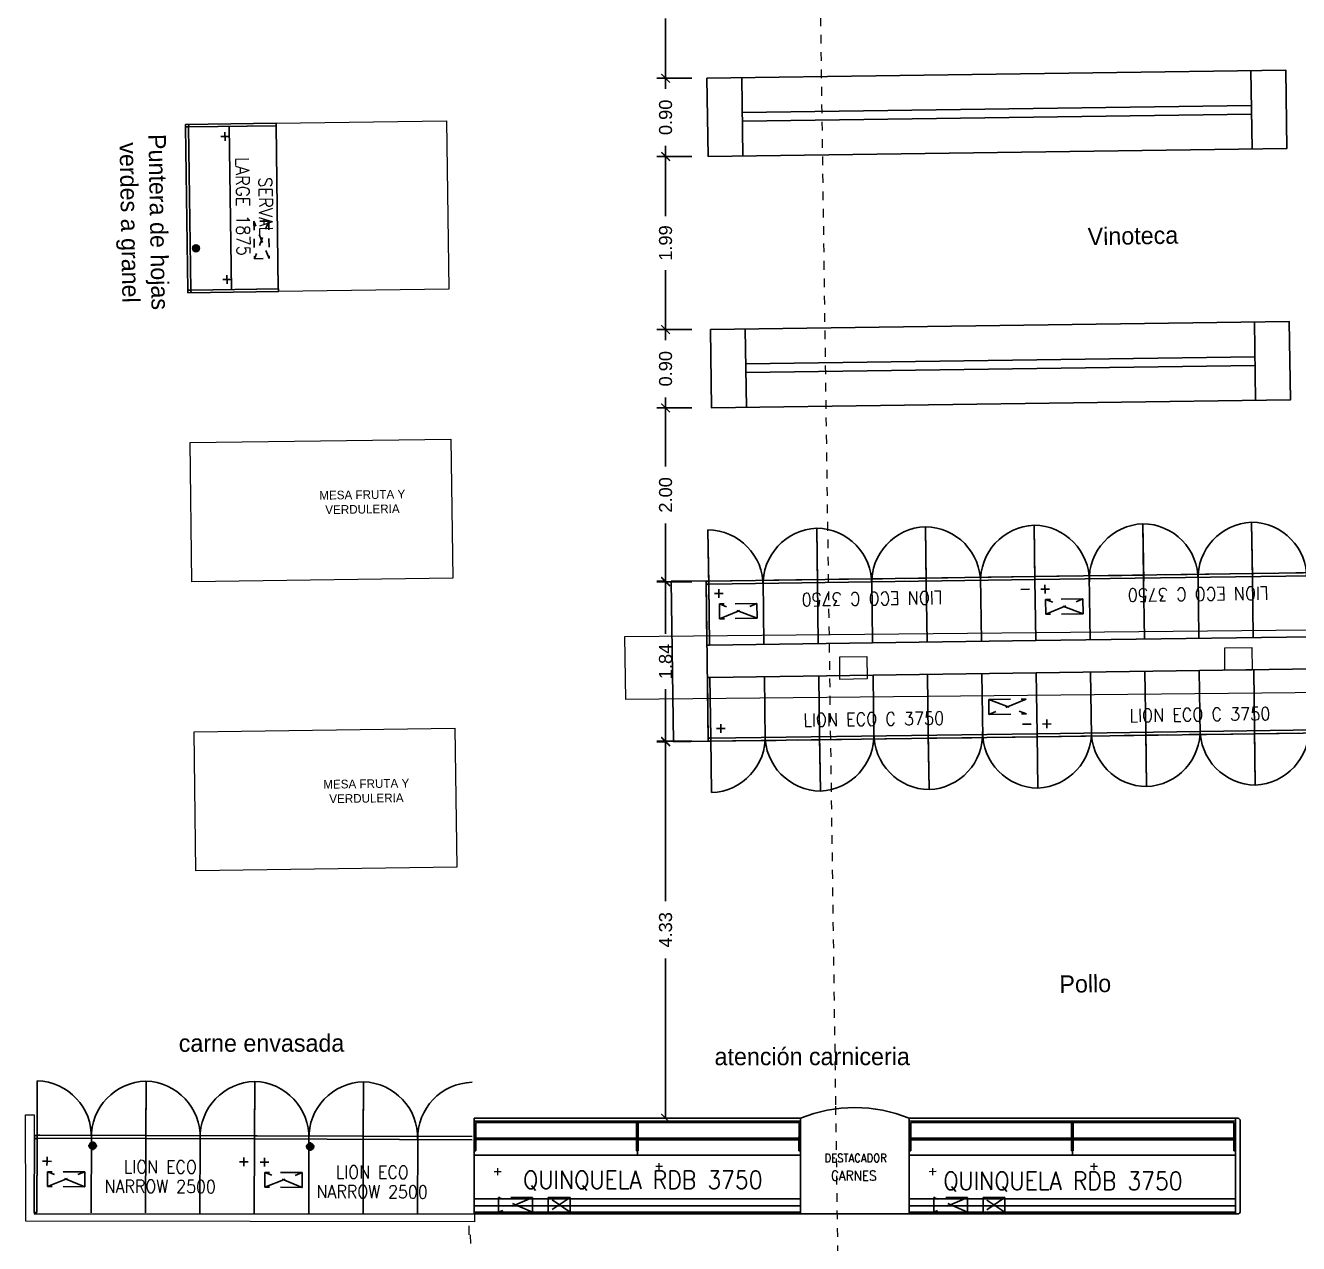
# Model space of a CAD drawing. Header units: inches. Extents: x 39 to 176, y 91 to 193.
# Drawn here: x 86.85 to 101.49, y 120.3 to 134.3 of the extents above; entities that cross this region are included whole.
import ezdxf
from ezdxf.enums import TextEntityAlignment as Align

# ---------------------------------------------------------------- set-up
doc = ezdxf.new("R2010")
doc.units = ezdxf.units.IN
doc.header["$MEASUREMENT"] = 0
for name, pattern in [('ACAD_ISO07W100', [3, 0, -3]), ('DASHED2', [0.375, 0.25, -0.125]), ('TRATTEGGIATA', [0.75, 0.5, -0.25]), ('TRATTEGGIATA2', [0.375, 0.25, -0.125])]:
    doc.linetypes.add(name, pattern=pattern)
for name, color, linetype, lineweight in [('00.EE. Cotas  0.05', 2, 'Continuous', 5), ('00.EE. Hach Gris Oscuro 0.09', 252, 'Continuous', 9), ('00.EE. Hach rojo 0.13', 10, 'Continuous', 13), ('00.EE. Muebles 0.05', 6, 'Continuous', 5), ('00.EE. Proyecciones 0.09', 24, 'DASHED2', 9), ('00.EE. Textos 0.05', 7, 'Continuous', 5), ('000.mARQ. Hach Gris Oscur. 0.05', 252, 'Continuous', 5)]:
    doc.layers.add(name, color=color, linetype=linetype, lineweight=lineweight)
for name, color, linetype in [('BANCHI', 3, 'Continuous'), ('COSTAN-EXH-COTAS', 7, 'Continuous'), ('COSTAN-EXH-Desagues', 1, 'Continuous'), ('COSTAN-EXH-LAYOUT', 7, 'Continuous'), ('DESAGUE MAQUINA', 3, 'Continuous'), ('DESAGUE PISO', 7, 'TRATTEGGIATA'), ('GABINETE', 5, 'Continuous'), ('GOP', 1, 'Continuous'), ('LATERALES', 3, 'Continuous'), ('QUADRO_ELETTRICO', 8, 'Continuous'), ('SCARICHI', 3, 'Continuous'), ('TESTI20', 3, 'Continuous'), ('TETTO', 3, 'TRATTEGGIATA'), ('ZZBANCHI', 3, 'Continuous'), ('ZZGOP', 1, 'Continuous'), ('ZZQUADRO_ELETTRICO', 8, 'Continuous'), ('ZZTETTO', 3, 'TRATTEGGIATA')]:
    doc.layers.add(name, color=color, linetype=linetype)
doc.styles.add('1_100', font='', dxfattribs={"height": 0.15})
doc.styles.add('1_500', font='', dxfattribs={"height": 1})
doc.styles.add('ROMANS20', font='romans.shx', dxfattribs={"width": 0.9, "height": 2})
doc.styles.add('TESTI15', font='romans.shx', dxfattribs={"width": 0.9, "height": 1.5})
doc.styles.get('1_100').set_extended_font_data('Arial Unicode MS')
doc.styles.get('1_500').set_extended_font_data('Arial Unicode MS')
doc.dimstyles.new('1_100', dxfattribs={"dimtxt": 0.2, "dimasz": 0.1, "dimexe": 0.1, "dimexo": 0.1, "dimgap": 0.1, "dimtad": 0, "dimzin": 0, "dimdsep": 46, "dimtxsty": '1_100', "dimblk": 'ARCHTICK', "dimcen": 0.1, "dimadec": 0, "dimazin": 0, "dimtfac": 1, "dimtix": 1, "dimtmove": 2, "dimatfit": 3, "dimldrblk": 'OBLIQUE', "dimfxl": 1, "dimtolj": 1, "dimtzin": 0, "dimarcsym": 0})

# ---------------------------------------------------------------- blocks, each defined once
blk = doc.blocks.new('POSICION DE DESAGUE')
for p, q in [((-40, 0), (40, 0)), ((0, 40), (0, -40))]:
    blk.add_line(p, q)
blk = doc.blocks.new('Serval Large 1875')
at = {"layer": 'COSTAN-EXH-Desagues'}
blk.add_hatch(color=256, dxfattribs=at).paths.add_polyline_path([(1435, -940, 1), (1355, -940, 1)])
blk.add_circle((1395, -940), 40, dxfattribs=at)
at = {"layer": 'DESAGUE MAQUINA'}
for p, q in [((115, -538), (115, -638)), ((1760, -538), (1760, -638)), ((165, -588), (65, -588)), ((1710, -588), (1810, -588))]:
    blk.add_line(p, q, dxfattribs=at)
at = {"layer": 'GABINETE'}
for p, q in [((1875, 0), (0, 0)), ((0, 0), (0, -1005)), ((0, -540), (1875, -540)), ((0, -1005), (1875, -1005))]:
    blk.add_line(p, q, dxfattribs=at)
at = {"layer": 'GABINETE', "color": 3, "linetype": 'ByBlock'}
blk.add_line((0, -1040), (1875, -1040), dxfattribs=at)
at = {"layer": 'QUADRO_ELETTRICO', "linetype": 'TRATTEGGIATA2'}
for p, q in [((1095, -100), (1525, -100)), ((1095, -100), (1525, -270)), ((1525, -100), (1095, -270)), ((1095, -100), (1095, -270)), ((1525, -270), (1525, -100)), ((1095, -270), (1525, -270))]:
    blk.add_line(p, q, dxfattribs=at)
blk.add_blockref('POSICION DE DESAGUE', (1395, -940))
at = {"layer": 'TESTI20', "style": 'ROMANS20', "width": 0.9}
for s, p in [('SERVAL', (924, -131)), ('LARGE 1875', (924, -394))]:
    blk.add_text(s, height=153.3, dxfattribs=at).set_placement(p, align=Align.MIDDLE_CENTER)
blk = doc.blocks.new('ZZSE_TL1_L_DX_30')
at = {"layer": 'ZZBANCHI'}
blk.add_line((1053, -1005), (1068, -1005), dxfattribs=at)
blk.add_lwpolyline([(1053, -1040), (1083, -1040, -1.330334), (1083, -1040), (1083, 0), (1053, 0)], format="xyb", dxfattribs=at)
blk.add_arc((1068, -990), 15, 270, 0, dxfattribs=at)
at = {"layer": 'ZZGOP'}
for p in [(1053, -1000), (1053, -1005)]:
    blk.add_line(p, (1053, 0), dxfattribs=at)
at = {"layer": 'ZZTETTO'}
blk.add_line((1053, -1040), (1053, -1000), dxfattribs=at)
blk = doc.blocks.new('SE_TL1_L_DX_30')
at = {"layer": 'ZZQUADRO_ELETTRICO', "color": 6}
blk.add_blockref('ZZSE_TL1_L_DX_30', (0, 0), dxfattribs=at)
blk = doc.blocks.new('SE_TL1_L_SX 30')
at = {"layer": 'ZZQUADRO_ELETTRICO', "color": 6}
blk.add_blockref('ZZSE_TL1_L_DX_30', (-1053, 0), dxfattribs=at)
blk = doc.blocks.new('LI_TL1_C_DX_30')
at = {"layer": 'BANCHI'}
blk.add_line((0, -7), (0.15, -7), dxfattribs=at)
blk.add_lwpolyline([(0, -7.35), (0.3, -7.35, -1.330334), (0.3, -7.35), (0.3, 0), (0, 0)], format="xyb", dxfattribs=at)
blk.add_arc((0.15, -6.85), 0.15, 270, 0, dxfattribs=at)
at = {"layer": 'GOP'}
for p in [(0, -6.95), (0, -7)]:
    blk.add_line(p, (0, 0), dxfattribs=at)
at = {"layer": 'TETTO'}
blk.add_line((0, -7.35), (0, -6.95), dxfattribs=at)
blk = doc.blocks.new('LI_TL1_C_SX_30')
at = {"layer": 'BANCHI'}
blk.add_line((0, -7), (-0.15, -7), dxfattribs=at)
blk.add_lwpolyline([(0, -7.35), (-0.3, -7.35, 1.330334), (-0.3, -7.35), (-0.3, 0), (0, 0)], format="xyb", dxfattribs=at)
blk.add_arc((-0.15, -6.85), 0.15, 180, 270, dxfattribs=at)
at = {"layer": 'GOP'}
for p in [(0, -6.95), (0, -7)]:
    blk.add_line(p, (0, 0), dxfattribs=at)
at = {"layer": 'TETTO'}
blk.add_line((0, -7.35), (0, -6.95), dxfattribs=at)
blk = doc.blocks.new('LI_TL1_N_DX_30')
at = {"layer": 'BANCHI'}
blk.add_line((0, -8.5), (0.15, -8.5), dxfattribs=at)
blk.add_lwpolyline([(0, -8.85), (0.3, -8.85, -1.330334), (0.3, -8.85), (0.3, 0), (0, 0)], format="xyb", dxfattribs=at)
blk.add_arc((0.15, -8.35), 0.15, 270, 0, dxfattribs=at)
at = {"layer": 'GOP'}
for p in [(0, -8.45), (0, -8.5)]:
    blk.add_line(p, (0, 0), dxfattribs=at)
at = {"layer": 'TETTO'}
blk.add_line((0, -8.85), (0, -8.45), dxfattribs=at)
blk = doc.blocks.new('COSTAN-REFERENCIA DE DESAGÜES')
at = {"layer": 'COSTAN-EXH-Desagues'}
blk.add_hatch(color=256, dxfattribs=at).paths.add_polyline_path([(40, 0, 1), (-40, 0, 1)])
blk.add_circle((0, 0), 40, dxfattribs=at)
blk = doc.blocks.new('PIAZZOLLA STD SX')
at = {"layer": 'BANCHI'}
for p, q in [((0, 0), (-25, 0)), ((0, 0), (0, -20)), ((-55, -30), (-55, -1070)), ((-55, -30), (-55, -30)), ((-55, -1070), (-55, -1070)), ((0, -1100), (-25, -1100))]:
    blk.add_line(p, q, dxfattribs=at)
for centre, start, end in [((-23, -32), 93.1658, 176.8342), ((-23, -1068), 183.1658, 266.8342)]:
    blk.add_arc(centre, 31.8, start, end, dxfattribs=at)
at = {"layer": 'GOP'}
blk.add_line((0, -1100), (0, -20), dxfattribs=at)
blk = doc.blocks.new('Frente redondeado')
for p, q in [((-1.25, -1.1), (-1.25, 0)), ((0, 0), (0, -1.1)), ((0, -1.1), (-1.25, -1.1))]:
    blk.add_line(p, q)
at = {"layer": 'BANCHI'}
blk.add_arc((-0.625, -1.543), 1.665, 67.955, 112.045, dxfattribs=at)
blk = doc.blocks.new('fdhgdfgdasfg')
for p, q in [((1264.631, 201.731), (1264.632, 201.811)), ((1262.815, 201.744), (1262.735, 201.745)), ((1262.775, 201.705), (1262.776, 201.785)), ((1264.671, 201.771), (1264.591, 201.772)), ((1267.774, 201.617), (1267.775, 201.697)), ((1269.67, 201.683), (1269.59, 201.685)), ((1269.63, 201.644), (1269.631, 201.724)), ((1267.815, 201.657), (1267.735, 201.658))]:
    blk.add_line(p, q)
at = {"layer": 'BANCHI'}
for p, q in [((1266.266, 202.298), (1262.516, 202.363)), ((1262.528, 201.988, 7.689), (1262.533, 202.313, 7.689)), ((1266.247, 202.248, 7.689), (1262.533, 202.313, 7.689)), ((1264.381, 202.281, 7.689), (1264.375, 201.956, 7.689)), ((1264.39, 202.281, 7.689), (1264.384, 201.906, 7.689)), ((1264.399, 202.28, 7.689), (1264.393, 201.955, 7.689)), ((1266.247, 202.248, 7.689), (1266.241, 201.923, 7.689)), ((1271.265, 202.211), (1267.515, 202.276)), ((1264.378, 202.102, 7.689), (1262.53, 202.135, 7.689)), ((1264.378, 202.084, 7.689), (1262.53, 202.117, 7.689)), ((1266.244, 202.07, 7.689), (1264.396, 202.102, 7.689)), ((1267.527, 201.901, 7.689), (1267.533, 202.226, 7.689)), ((1271.246, 202.161, 7.689), (1267.533, 202.226, 7.689)), ((1269.38, 202.193, 7.689), (1269.375, 201.869, 7.689)), ((1269.389, 202.193, 7.689), (1269.383, 201.818, 7.689)), ((1269.398, 202.193, 7.689), (1269.393, 201.868, 7.689)), ((1271.246, 202.161, 7.689), (1271.24, 201.836, 7.689)), ((1262.51, 201.988, 7.689), (1262.528, 201.988, 7.689)), ((1264.393, 201.955, 7.689), (1264.375, 201.956, 7.689)), ((1266.243, 202.052, 7.689), (1264.396, 202.084, 7.689)), ((1269.377, 202.015, 7.689), (1267.529, 202.047, 7.689)), ((1269.377, 201.997, 7.689), (1267.529, 202.029, 7.689)), ((1271.243, 201.982, 7.689), (1269.395, 202.015, 7.689)), ((1271.243, 201.964, 7.689), (1269.395, 201.997, 7.689)), ((1266.258, 201.873, 7.689), (1262.509, 201.938, 7.689)), ((1266.241, 201.923, 7.689), (1266.259, 201.923, 7.689)), ((1266.241, 201.923, 7.689), (1266.259, 201.923, 7.689)), ((1271.257, 201.786, 7.689), (1267.508, 201.851, 7.689)), ((1267.509, 201.901, 7.689), (1267.527, 201.901, 7.689)), ((1269.393, 201.868, 7.689), (1269.375, 201.869, 7.689)), ((1271.24, 201.836, 7.689), (1271.258, 201.836, 7.689)), ((1271.24, 201.836, 7.689), (1271.258, 201.836, 7.689)), ((1266.25, 201.372), (1262.5, 201.437)), ((1262.497, 201.283), (1262.497, 201.263)), ((1266.246, 201.198), (1262.497, 201.263)), ((1266.248, 201.292), (1262.499, 201.357)), ((1271.247, 201.205), (1267.498, 201.27)), ((1271.249, 201.285), (1267.499, 201.35)), ((1266.247, 201.218), (1266.246, 201.198)), ((1266.247, 201.218), (1266.246, 201.198)), ((1267.497, 201.196), (1267.496, 201.176)), ((1271.246, 201.111), (1267.496, 201.176)), ((1271.246, 201.131), (1271.246, 201.111))]:
    blk.add_line(p, q, dxfattribs=at)
at = {"layer": 'COSTAN-EXH-Desagues'}
for p, q in [((1266.247, 201.218), (1266.248, 201.292)), ((1266.248, 201.292), (1266.249, 201.366)), ((1266.248, 201.292), (1266.249, 201.366)), ((1271.247, 201.205), (1271.249, 201.279))]:
    blk.add_line(p, q, dxfattribs=at)
at = {"layer": 'GOP'}
for p, q in [((1262.516, 202.363), (1262.497, 201.283)), ((1266.265, 202.266), (1262.516, 202.331)), ((1266.266, 202.298), (1266.247, 201.218)), ((1266.266, 202.298), (1266.247, 201.218)), ((1267.515, 202.276), (1267.497, 201.196)), ((1271.264, 202.179), (1267.515, 202.244)), ((1271.265, 202.211), (1271.246, 201.131)), ((1266.247, 201.218), (1262.497, 201.283)), ((1271.246, 201.131), (1267.497, 201.196))]:
    blk.add_line(p, q, dxfattribs=at)
at = {"layer": 'QUADRO_ELETTRICO', "linetype": 'TRATTEGGIATA2'}
for p, q in [((1262.777, 201.279), (1262.78, 201.449)), ((1263.17, 201.442), (1262.777, 201.279)), ((1263.17, 201.442), (1262.78, 201.449)), ((1263.167, 201.272), (1262.78, 201.449)), ((1263.167, 201.272), (1263.17, 201.442)), ((1263.347, 201.269), (1263.35, 201.439)), ((1263.6, 201.434), (1263.347, 201.269)), ((1263.6, 201.434), (1263.35, 201.439)), ((1263.597, 201.264), (1263.35, 201.439)), ((1263.597, 201.264), (1263.6, 201.434)), ((1263.167, 201.272), (1262.777, 201.279)), ((1263.597, 201.264), (1263.347, 201.269)), ((1267.777, 201.191), (1267.78, 201.361)), ((1268.169, 201.354), (1267.777, 201.191)), ((1268.169, 201.354), (1267.78, 201.361)), ((1268.167, 201.184), (1267.78, 201.361)), ((1268.167, 201.184), (1268.169, 201.354)), ((1268.346, 201.181), (1268.349, 201.351)), ((1268.599, 201.347), (1268.346, 201.181)), ((1268.599, 201.347), (1268.349, 201.351)), ((1268.596, 201.177), (1268.349, 201.351)), ((1268.596, 201.177), (1268.599, 201.347)), ((1268.167, 201.184), (1267.777, 201.191)), ((1268.596, 201.177), (1268.346, 201.181))]:
    blk.add_line(p, q, dxfattribs=at)
at = {"xscale": 0.001, "yscale": 0.001, "zscale": 0.001, "rotation": 179}
blk.add_blockref('PIAZZOLLA STD SX', (1271.246, 201.111), dxfattribs=at)
at = {"layer": 'BANCHI', "rotation": 359}
blk.add_blockref('Frente redondeado', (1267.515, 202.276), dxfattribs=at)
at = {"layer": 'TESTI20', "style": 'ROMANS20', "width": 0.9}
for s, height, p in [('DESTACADOR', 0.0944, (1266.891, 201.83)), ('QUINQUELA RDB 3750', 0.20551, (1264.441, 201.621)), ('CARNES', 0.1125, (1266.866, 201.628)), ('QUINQUELA RDB 3750', 0.20551, (1269.269, 201.525))]:
    blk.add_text(s, height=height, rotation=359, dxfattribs=at).set_placement(p, align=Align.MIDDLE_CENTER)
blk = doc.blocks.new('hhgfhfgh')
for points in [[(1443.262, 117.865), (1443.266, 117.605), (1442.952, 117.6), (1442.952, 117.86), (1443.262, 117.865)], [(1438.835, 117.763), (1438.839, 117.503), (1438.525, 117.499), (1438.525, 117.759), (1438.835, 117.763)]]:
    blk.add_lwpolyline(points)
at = {"layer": '00.EE. Hach Gris Oscuro 0.09'}
for points in [[(1443.262, 117.865), (1443.266, 117.605), (1442.952, 117.6), (1442.952, 117.86), (1443.262, 117.865)], [(1438.835, 117.763), (1438.839, 117.503), (1438.525, 117.499), (1438.525, 117.759), (1438.835, 117.763)]]:
    blk.add_lwpolyline(points, dxfattribs=at)
at = {"layer": '000.mARQ. Hach Gris Oscur. 0.05'}
blk.add_lwpolyline([(1436.055, 117.99), (1452.601, 118.152), (1452.611, 117.431), (1436.065, 117.268)], close=True, dxfattribs=at)
for points in [[(1429.168, 111.37), (1429.164, 112.492), (1429.264, 112.492), (1429.265, 111.357), (1434.325, 111.354), (1434.325, 111.265), (1429.167, 111.27), (1429.167, 111.37), (1429.168, 111.37)], [(1434.26, 111.216), (1434.26, 111.116)], [(1434.278, 111.116), (1434.279, 111.016)], [(1434.278, 111.116), (1434.279, 111.016)]]:
    blk.add_lwpolyline(points, dxfattribs=at)
at = {"layer": '000.mARQ. Hach Gris Oscur. 0.05', "char_height": 0.2, "width": 2.21658, "attachment_point": 5, "rotation": 0.0324, "style": '1_500'}
for s, insert in [('{\\fCentury Gothic|b0|i0|c0|p34;carne envasada}', (1431.878, 113.317)), ('{\\fCentury Gothic|b0|i0|c0|p34;atención carniceria}', (1438.208, 113.163))]:
    blk.add_mtext(s, dxfattribs=dict(at, insert=insert))
blk = doc.blocks.new('s1d23f1sd2f123sd13sd1f')
at = {"layer": '00.EE. Proyecciones 0.09', "linetype": 'ACAD_ISO07W100', "ltscale": 0.0005}
blk.add_lwpolyline([(-328.871, 381.218), (-329.264, 352.905), (-329.264, 352.905), (-329.38, 344.547)], dxfattribs=at)
blk = doc.blocks.new('_ArchTick')
at = {"color": 0, "linetype": 'ByBlock', "const_width": 0.15}
blk.add_lwpolyline([(-0.5, -0.5), (0.5, 0.5)], dxfattribs=at)
blk = doc.blocks.new('*D93')
at = {"layer": '00.EE. Cotas  0.05', "color": 0, "lineweight": -2, "transparency": 16777216}
for p, q in [((94.51, 135.68), (94.11, 135.68)), ((94.21, 135.68), (94.21, 134.996)), ((94.21, 133.69), (94.21, 134.375)), ((94.51, 133.69), (94.11, 133.69))]:
    blk.add_line(p, q, dxfattribs=at)
at = {"layer": 'Defpoints', "color": 0, "transparency": 16777216}
for p in [(94.657, 135.68), (94.21, 133.69), (94.685, 133.69)]:
    blk.add_point(p, dxfattribs=at)
at = {"layer": '00.EE. Cotas  0.05', "color": 0, "lineweight": -2, "transparency": 16777216, "xscale": 0.1, "yscale": 0.1, "zscale": 0.1}
for p, rotation in [((94.21, 135.68), 90), ((94.21, 133.69), 270)]:
    blk.add_blockref('_ArchTick', p, dxfattribs=dict(at, rotation=rotation))
at = {"layer": '00.EE. Cotas  0.05', "color": 0, "transparency": 16777216, "insert": (94.21, 134.685), "char_height": 0.15, "attachment_point": 5, "rotation": 90, "style": '1_100'}
blk.add_mtext('\\A1;1.99', dxfattribs=at)
blk = doc.blocks.new('_Oblique')
blk = doc.blocks.new('*D94')
at = {"layer": '00.EE. Cotas  0.05', "color": 0, "lineweight": -2, "transparency": 16777216}
for p, q in [((94.51, 133.69), (94.11, 133.69)), ((94.21, 133.69), (94.21, 133.569)), ((94.21, 132.791), (94.21, 132.912)), ((94.51, 132.791), (94.11, 132.791))]:
    blk.add_line(p, q, dxfattribs=at)
at = {"layer": 'Defpoints', "color": 0, "transparency": 16777216}
for p in [(94.685, 133.69), (94.21, 132.791), (94.698, 132.791)]:
    blk.add_point(p, dxfattribs=at)
at = {"layer": '00.EE. Cotas  0.05', "color": 0, "lineweight": -2, "transparency": 16777216, "xscale": 0.1, "yscale": 0.1, "zscale": 0.1}
for p, rotation in [((94.21, 133.69), 90), ((94.21, 132.791), 270)]:
    blk.add_blockref('_ArchTick', p, dxfattribs=dict(at, rotation=rotation))
at = {"layer": '00.EE. Cotas  0.05', "color": 0, "transparency": 16777216, "insert": (94.21, 133.24), "char_height": 0.15, "attachment_point": 5, "rotation": 90, "style": '1_100'}
blk.add_mtext('\\A1;0.90', dxfattribs=at)
blk = doc.blocks.new('*D95')
at = {"layer": '00.EE. Cotas  0.05', "color": 0, "lineweight": -2, "transparency": 16777216}
for p, q in [((94.51, 132.791), (94.11, 132.791)), ((94.21, 132.791), (94.21, 132.106)), ((94.21, 130.801), (94.21, 131.485)), ((94.51, 130.801), (94.11, 130.801))]:
    blk.add_line(p, q, dxfattribs=at)
at = {"layer": 'Defpoints', "color": 0, "transparency": 16777216}
for p in [(94.698, 132.791), (94.21, 130.801), (94.725, 130.801)]:
    blk.add_point(p, dxfattribs=at)
at = {"layer": '00.EE. Cotas  0.05', "color": 0, "lineweight": -2, "transparency": 16777216, "xscale": 0.1, "yscale": 0.1, "zscale": 0.1}
for p, rotation in [((94.21, 132.791), 90), ((94.21, 130.801), 270)]:
    blk.add_blockref('_ArchTick', p, dxfattribs=dict(at, rotation=rotation))
at = {"layer": '00.EE. Cotas  0.05', "color": 0, "transparency": 16777216, "insert": (94.21, 131.796), "char_height": 0.15, "attachment_point": 5, "rotation": 90, "style": '1_100'}
blk.add_mtext('\\A1;1.99', dxfattribs=at)
blk = doc.blocks.new('*D96')
at = {"layer": '00.EE. Cotas  0.05', "color": 0, "lineweight": -2, "transparency": 16777216}
for p, q in [((94.51, 130.801), (94.11, 130.801)), ((94.21, 130.801), (94.21, 130.679)), ((94.21, 129.901), (94.21, 130.022)), ((94.51, 129.901), (94.11, 129.901))]:
    blk.add_line(p, q, dxfattribs=at)
at = {"layer": 'Defpoints', "color": 0, "transparency": 16777216}
for p in [(94.725, 130.801), (94.21, 129.901), (94.738, 129.901)]:
    blk.add_point(p, dxfattribs=at)
at = {"layer": '00.EE. Cotas  0.05', "color": 0, "lineweight": -2, "transparency": 16777216, "xscale": 0.1, "yscale": 0.1, "zscale": 0.1}
for p, rotation in [((94.21, 130.801), 90), ((94.21, 129.901), 270)]:
    blk.add_blockref('_ArchTick', p, dxfattribs=dict(at, rotation=rotation))
at = {"layer": '00.EE. Cotas  0.05', "color": 0, "transparency": 16777216, "insert": (94.21, 130.351), "char_height": 0.15, "attachment_point": 5, "rotation": 90, "style": '1_100'}
blk.add_mtext('\\A1;0.90', dxfattribs=at)
blk = doc.blocks.new('*D89')
at = {"layer": '00.EE. Cotas  0.05', "color": 0, "lineweight": -2, "transparency": 16777216}
for p, q in [((94.51, 129.901), (94.11, 129.901)), ((94.21, 129.901), (94.21, 129.229)), ((94.21, 127.901), (94.21, 128.572)), ((94.51, 127.901), (94.11, 127.901))]:
    blk.add_line(p, q, dxfattribs=at)
at = {"layer": 'Defpoints', "color": 0, "transparency": 16777216}
for p in [(94.738, 129.901), (94.21, 127.901), (94.765, 127.901)]:
    blk.add_point(p, dxfattribs=at)
at = {"layer": '00.EE. Cotas  0.05', "color": 0, "lineweight": -2, "transparency": 16777216, "xscale": 0.1, "yscale": 0.1, "zscale": 0.1}
for p, rotation in [((94.21, 129.901), 90), ((94.21, 127.901), 270)]:
    blk.add_blockref('_ArchTick', p, dxfattribs=dict(at, rotation=rotation))
at = {"layer": '00.EE. Cotas  0.05', "color": 0, "transparency": 16777216, "insert": (94.21, 128.901), "char_height": 0.15, "attachment_point": 5, "rotation": 90, "style": '1_100'}
blk.add_mtext('\\A1;2.00', dxfattribs=at)
blk = doc.blocks.new('*D97')
at = {"layer": '00.EE. Cotas  0.05', "color": 0, "lineweight": -2, "transparency": 16777216}
for p, q in [((94.21, 127.908), (94.11, 127.908)), ((94.21, 127.908), (94.21, 127.303)), ((94.21, 126.063), (94.21, 126.668)), ((94.21, 126.063), (94.11, 126.063))]:
    blk.add_line(p, q, dxfattribs=at)
at = {"layer": 'Defpoints', "color": 0, "transparency": 16777216}
for p in [(94.275, 127.908), (94.21, 126.063), (94.301, 126.063)]:
    blk.add_point(p, dxfattribs=at)
at = {"layer": '00.EE. Cotas  0.05', "color": 0, "lineweight": -2, "transparency": 16777216, "xscale": 0.1, "yscale": 0.1, "zscale": 0.1}
for p, rotation in [((94.21, 127.908), 89.99911909176075), ((94.21, 126.063), 269.9991190917607)]:
    blk.add_blockref('_ArchTick', p, dxfattribs=dict(at, rotation=rotation))
at = {"layer": '00.EE. Cotas  0.05', "color": 0, "transparency": 16777216, "insert": (94.21, 126.986), "char_height": 0.15, "attachment_point": 5, "rotation": 89.9991, "style": '1_100'}
blk.add_mtext('\\A1;1.84', dxfattribs=at)
blk = doc.blocks.new('*D98')
at = {"layer": '00.EE. Cotas  0.05', "color": 0, "lineweight": -2, "transparency": 16777216}
for p, q in [((94.51, 126.069), (94.11, 126.069)), ((94.21, 126.069), (94.21, 124.231)), ((94.21, 121.736), (94.21, 123.574)), ((94.51, 121.736), (94.11, 121.736))]:
    blk.add_line(p, q, dxfattribs=at)
at = {"layer": 'Defpoints', "color": 0, "transparency": 16777216}
for p in [(94.701, 126.069), (94.21, 121.736), (94.701, 121.736)]:
    blk.add_point(p, dxfattribs=at)
at = {"layer": '00.EE. Cotas  0.05', "color": 0, "lineweight": -2, "transparency": 16777216, "xscale": 0.1, "yscale": 0.1, "zscale": 0.1}
for p, rotation in [((94.21, 126.069), 90), ((94.21, 121.736), 270)]:
    blk.add_blockref('_ArchTick', p, dxfattribs=dict(at, rotation=rotation))
at = {"layer": '00.EE. Cotas  0.05', "color": 0, "transparency": 16777216, "insert": (94.21, 123.902), "char_height": 0.15, "attachment_point": 5, "rotation": 90, "style": '1_100'}
blk.add_mtext('\\A1;4.33', dxfattribs=at)

msp = doc.modelspace()

# ---------------------------------------------------------------- linework, layer by layer
for p, q in [((100.939, 133.777), (100.952, 132.877)), ((95.085, 133.696), (95.097, 132.796)), ((100.979, 130.887), (100.992, 129.988)), ((95.125, 130.806), (95.138, 129.906))]:
    msp.add_line(p, q)
for points in [[(94.685, 133.69), (101.339, 133.783), (101.352, 132.883), (94.698, 132.791)], [(95.091, 133.296), (100.945, 133.377), (100.946, 133.277), (95.092, 133.196)], [(94.725, 130.801), (101.379, 130.893), (101.392, 129.993), (94.738, 129.901)], [(95.131, 130.406), (100.985, 130.488), (100.986, 130.388), (95.132, 130.306)], [(94.675, 127.914), (94.275, 127.908), (94.301, 126.063), (94.701, 126.069)]]:
    msp.add_lwpolyline(points, close=True)
at = {"layer": '00.EE. Muebles 0.05'}
for points in [[(89.732, 133.174), (91.692, 133.201), (91.718, 131.266), (89.759, 131.239)], [(88.743, 129.502), (91.742, 129.543), (91.764, 127.944), (88.765, 127.902)], [(88.789, 126.179), (91.788, 126.221), (91.811, 124.621), (88.811, 124.579)]]:
    msp.add_lwpolyline(points, close=True, dxfattribs=at)
at = {"layer": 'BANCHI'}
for p, q in [((94.705, 127.91), (98.455, 127.962)), ((98.455, 127.962), (102.204, 128.014)), ((102.23, 126.173), (98.48, 126.121)), ((98.48, 126.121), (94.731, 126.069))]:
    msp.add_line(p, q, dxfattribs=at)
at = {"layer": 'COSTAN-EXH-COTAS', "color": 1}
for p, q in [((95.33, 127.919), (95.34, 127.184)), ((96.58, 127.936), (96.59, 127.201)), ((97.205, 127.91), (97.215, 127.21)), ((97.83, 127.954), (97.84, 127.219)), ((99.08, 127.971), (99.09, 127.236)), ((99.705, 127.945), (99.715, 127.245)), ((100.33, 127.988), (100.34, 127.253)), ((100.955, 127.962), (100.965, 127.262)), ((95.956, 127.893), (95.965, 127.193)), ((100.355, 126.147), (100.345, 126.882)), ((100.98, 126.191), (100.97, 126.891)), ((95.356, 126.078), (95.345, 126.813)), ((95.98, 126.121), (95.97, 126.821)), ((96.605, 126.095), (96.595, 126.83)), ((97.23, 126.139), (97.22, 126.839)), ((97.855, 126.112), (97.845, 126.847)), ((99.105, 126.13), (99.095, 126.865)), ((99.73, 126.173), (99.72, 126.873)), ((86.984, 121.507), (86.982, 120.652)), ((87.61, 121.54), (87.607, 120.65)), ((88.234, 121.503), (88.232, 120.648)), ((88.86, 121.536), (88.857, 120.646)), ((89.485, 121.499), (89.482, 120.644)), ((90.11, 121.531), (90.107, 120.641)), ((90.735, 121.494), (90.732, 120.639)), ((91.36, 121.527), (91.357, 120.637))]:
    msp.add_line(p, q, dxfattribs=at)
at = {"layer": 'COSTAN-EXH-Desagues'}
for p, q in [((94.706, 127.84), (94.697, 128.5)), ((94.706, 127.875), (94.697, 128.5)), ((95.956, 127.858), (95.947, 128.517)), ((95.956, 127.893), (95.947, 128.517)), ((97.206, 127.875), (97.197, 128.535)), ((97.205, 127.91), (97.197, 128.535)), ((98.456, 127.892), (98.447, 128.552)), ((98.455, 127.927), (98.447, 128.552)), ((99.706, 127.91), (99.696, 128.569)), ((99.705, 127.945), (99.696, 128.569)), ((100.956, 127.927), (100.946, 128.587)), ((100.955, 127.962), (100.946, 128.587)), ((95.98, 126.156), (95.989, 125.497)), ((97.229, 126.174), (97.239, 125.514)), ((98.48, 126.156), (98.488, 125.531)), ((99.729, 126.208), (99.738, 125.548)), ((99.73, 126.173), (99.738, 125.548)), ((100.979, 126.226), (100.988, 125.566)), ((100.98, 126.191), (100.988, 125.566)), ((94.73, 126.104), (94.739, 125.479)), ((95.98, 126.121), (95.989, 125.497)), ((97.23, 126.139), (97.239, 125.514)), ((86.984, 121.507), (86.987, 122.167)), ((88.234, 121.503), (88.237, 122.163)), ((88.235, 121.538), (88.237, 122.163)), ((89.485, 121.499), (89.487, 122.159)), ((89.485, 121.534), (89.487, 122.159)), ((90.735, 121.494), (90.737, 122.154)), ((90.735, 121.529), (90.737, 122.154)), ((89.484, 121.499), (89.485, 121.534))]:
    msp.add_line(p, q, dxfattribs=at)
for centre, start, end in [((94.688, 127.857), 359.2345, 89.2345), ((95.973, 127.875), 92.3549, 182.3549), ((95.938, 127.875), 359.2345, 89.2345), ((97.223, 127.893), 92.3549, 182.3549), ((97.188, 127.892), 359.2345, 89.2345), ((98.473, 127.91), 92.3549, 182.3549), ((98.438, 127.909), 359.2345, 89.2345), ((99.723, 127.927), 92.3549, 182.3549), ((99.688, 127.927), 359.2345, 89.2345), ((100.973, 127.945), 92.3549, 182.3549), ((100.938, 127.944), 359.2345, 89.2345), ((95.962, 126.139), 272.354, 2.354), ((97.247, 126.157), 179.2336, 269.2336), ((97.212, 126.156), 272.354, 2.354), ((98.497, 126.174), 179.2336, 269.2336), ((98.462, 126.173), 272.354, 2.354), ((99.747, 126.191), 179.2336, 269.2336), ((99.712, 126.191), 272.354, 2.354), ((100.997, 126.208), 179.2336, 269.2336), ((100.962, 126.208), 272.354, 2.354), ((94.712, 126.121), 272.354, 2.354), ((95.997, 126.139), 179.2336, 269.2336), ((86.967, 121.524), 358.2505, 88.2505), ((88.252, 121.52), 91.3709, 181.3709), ((88.217, 121.52), 358.2505, 88.2505), ((89.502, 121.516), 91.3709, 181.3709), ((89.467, 121.516), 358.2345, 88.2345), ((90.752, 121.512), 91.3549, 181.3549), ((90.717, 121.512), 358.2345, 88.2345), ((92.002, 121.507), 91.3549, 181.3549)]:
    msp.add_arc(centre, 0.643, start, end, dxfattribs=at)
at = {"layer": 'DESAGUE MAQUINA'}
for p, q in [((87.099, 121.242), (87.049, 121.242)), ((87.099, 121.242), (87.098, 121.192)), ((87.099, 121.242), (87.099, 121.292)), ((87.099, 121.242), (87.149, 121.241)), ((89.362, 121.234), (89.312, 121.234)), ((89.362, 121.234), (89.362, 121.284)), ((89.362, 121.234), (89.362, 121.184)), ((89.362, 121.234), (89.412, 121.234)), ((89.599, 121.233), (89.549, 121.233)), ((89.599, 121.233), (89.599, 121.283)), ((89.599, 121.233), (89.599, 121.183)), ((89.599, 121.233), (89.649, 121.233))]:
    msp.add_line(p, q, dxfattribs=at)
at = {"layer": 'DESAGUE PISO'}
for p, q in [((87.624, 121.37), (87.624, 121.47)), ((87.574, 121.42), (87.674, 121.42)), ((90.074, 121.412), (90.174, 121.411)), ((90.124, 121.361), (90.125, 121.461))]:
    msp.add_line(p, q, dxfattribs=at)
at = {"layer": 'GABINETE'}
for p, q in [((89.484, 121.499), (86.984, 121.507)), ((86.985, 121.542), (89.485, 121.534)), ((89.482, 120.644), (89.484, 121.499)), ((89.485, 121.534), (91.985, 121.525)), ((91.985, 121.49), (89.485, 121.499))]:
    msp.add_line(p, q, dxfattribs=at)
at = {"layer": 'GOP'}
for points in [[(94.715, 127.175), (98.465, 127.227), (98.455, 127.927), (94.706, 127.875)], [(98.465, 127.227), (102.215, 127.279), (102.205, 127.979), (98.455, 127.927)], [(102.22, 126.908), (98.47, 126.856), (98.48, 126.156), (102.229, 126.208)], [(98.47, 126.856), (94.72, 126.804), (94.73, 126.104), (98.48, 126.156)]]:
    msp.add_lwpolyline(points, dxfattribs=at)
at = {"layer": 'LATERALES'}
for p, q in [((86.985, 121.542), (89.485, 121.534)), ((87.015, 121.542), (86.985, 121.542)), ((89.485, 121.534), (91.985, 121.525)), ((89.515, 121.534), (89.485, 121.534))]:
    msp.add_line(p, q, dxfattribs=at)
at = {"layer": 'QUADRO_ELETTRICO', "linetype": 'TRATTEGGIATA2'}
for p, q in [((95.259, 127.653), (94.829, 127.647)), ((95.259, 127.653), (94.829, 127.647)), ((95.261, 127.483), (94.829, 127.647)), ((94.829, 127.647), (94.831, 127.477)), ((95.261, 127.483), (94.829, 127.647)), ((94.829, 127.647), (94.831, 127.477)), ((94.831, 127.477), (95.259, 127.653)), ((94.831, 127.477), (95.259, 127.653)), ((95.259, 127.653), (95.261, 127.483)), ((95.259, 127.653), (95.261, 127.483)), ((99.008, 127.705), (98.578, 127.699)), ((99.008, 127.705), (98.578, 127.699)), ((99.011, 127.535), (98.578, 127.699)), ((98.578, 127.699), (98.581, 127.529)), ((99.011, 127.535), (98.578, 127.699)), ((98.578, 127.699), (98.581, 127.529)), ((98.581, 127.529), (99.008, 127.705)), ((98.581, 127.529), (99.008, 127.705)), ((99.008, 127.705), (99.011, 127.535)), ((99.008, 127.705), (99.011, 127.535)), ((95.261, 127.483), (94.831, 127.477)), ((95.261, 127.483), (94.831, 127.477)), ((99.011, 127.535), (98.581, 127.529)), ((99.011, 127.535), (98.581, 127.529)), ((97.924, 126.548), (98.354, 126.554)), ((97.924, 126.548), (98.354, 126.554)), ((97.924, 126.548), (98.357, 126.384)), ((97.927, 126.378), (97.924, 126.548)), ((97.924, 126.548), (98.357, 126.384)), ((97.927, 126.378), (97.924, 126.548)), ((98.354, 126.554), (97.927, 126.378)), ((98.354, 126.554), (97.927, 126.378)), ((97.927, 126.378), (98.357, 126.384)), ((97.927, 126.378), (98.357, 126.384)), ((87.533, 120.95), (87.103, 121.121)), ((87.533, 121.12), (87.103, 121.121)), ((87.103, 121.121), (87.103, 120.951)), ((87.103, 120.951), (87.533, 121.12)), ((87.533, 120.95), (87.533, 121.12)), ((90.033, 120.942), (89.603, 121.113)), ((90.033, 121.112), (89.603, 121.113)), ((89.603, 121.113), (89.603, 120.943)), ((89.603, 120.943), (90.033, 121.112)), ((90.033, 120.942), (90.033, 121.112)), ((87.533, 120.95), (87.103, 120.951)), ((90.033, 120.942), (89.603, 120.943))]:
    msp.add_line(p, q, dxfattribs=at)
at = {"layer": 'SCARICHI'}
for p, q in [((94.872, 127.767), (94.772, 127.766)), ((94.823, 127.717), (94.821, 127.817)), ((98.392, 127.816), (98.292, 127.815)), ((98.622, 127.819), (98.522, 127.818)), ((98.572, 127.769), (98.571, 127.869)), ((98.593, 126.318), (98.594, 126.218)), ((94.794, 126.215), (94.894, 126.216)), ((94.843, 126.266), (94.844, 126.166)), ((98.313, 126.264), (98.413, 126.265)), ((98.543, 126.267), (98.643, 126.268))]:
    msp.add_line(p, q, dxfattribs=at)
at = {"layer": 'TETTO'}
for p, q in [((94.705, 127.91), (98.455, 127.962)), ((98.455, 127.962), (102.204, 128.014)), ((102.23, 126.173), (98.48, 126.121)), ((98.48, 126.121), (94.731, 126.069))]:
    msp.add_line(p, q, dxfattribs=at)

# ---------------------------------------------------------------- block references
for name, p, xscale, yscale, zscale, rotation in [('SE_TL1_L_SX 30', (89.732, 133.144), -0.001, 0.001, 0.001, 270.7946960346247), ('SE_TL1_L_DX_30', (89.744, 132.321), 0.001, 0.001, 0.001, 270.7946960346247), ('LI_TL1_C_DX_30', (94.715, 127.175), 0.1000000000000001, 0.1000000000000001, 0.1000000000000001, 180.7946960346247), ('LI_TL1_C_SX_30', (94.72, 126.804), 0.1, 0.1, 0.1, 0.7938151263839373), ('LI_TL1_N_DX_30', (86.982, 120.652), 0.09999999999999999, 0.09999999999999999, 0.09999999999999999, 179.8106960346247)]:
    msp.add_blockref(name, p, dxfattribs=dict(xscale=xscale, yscale=yscale, zscale=zscale, rotation=rotation))
at = {"layer": '00.EE. Hach Gris Oscuro 0.09', "rotation": 1.58939206861557}
msp.add_blockref('s1d23f1sd2f123sd13sd1f', (435.089, -221.762), dxfattribs=at)
at = {"layer": '00.EE. Hach rojo 0.13', "rotation": 0.9999999999974041}
msp.add_blockref('fdhgdfgdasfg', (-1166.781, -102.63), dxfattribs=at)
at = {"layer": '000.mARQ. Hach Gris Oscur. 0.05'}
msp.add_blockref('hhgfhfgh', (-1342.313, 9.282), dxfattribs=at)
at = {"layer": 'COSTAN-EXH-Desagues'}
for p, xscale, yscale, zscale, rotation in [((87.624, 121.42), 0.001, 0.001, 0.001, 179.8106960346247), ((90.124, 121.411), 0.001000000000000003, 0.001000000000000003, 0.001000000000000003, 179.7946960346247)]:
    msp.add_blockref('COSTAN-REFERENCIA DE DESAGÜES', p, dxfattribs=dict(at, xscale=xscale, yscale=yscale, zscale=zscale, rotation=rotation))
at = {"layer": 'COSTAN-EXH-LAYOUT', "xscale": 0.001, "yscale": 0.001, "zscale": 0.001, "rotation": 270.7946960346247}
msp.add_blockref('Serval Large 1875', (89.732, 133.144), dxfattribs=at)

# ---------------------------------------------------------------- texts
at = {"layer": '00.EE. Textos 0.05', "char_height": 0.2, "width": 2.21658, "attachment_point": 5, "style": '1_500'}
for s, insert, rotation in [('{\\fCentury Gothic|b0|i0|c0|p34;Puntera de hojas verdes a granel}', (88.186, 132.034), 271.0324), ('{\\fCentury Gothic|b0|i0|c0|p34;Vinoteca}', (99.582, 131.878), 1.0324), ('{\\fCentury Gothic|b0|i0|c0|p34;Pollo}', (99.034, 123.281), 1.0324)]:
    msp.add_mtext(s, dxfattribs=dict(at, insert=insert, rotation=rotation))
at = {"layer": 'GABINETE', "color": 0, "char_height": 0.1, "width": 1.58026, "attachment_point": 5, "rotation": 0.8271, "style": '1_500'}
for insert in [(90.724, 128.819), (90.77, 125.497)]:
    msp.add_mtext('{\\fCentury Gothic|b0|i0|c0|p34;\\C3;MESA FRUTA Y VERDULERIA}', dxfattribs=dict(at, insert=insert))
at = {"layer": 'TESTI20', "style": 'TESTI15', "width": 0.9}
for s, height, rotation, p in [('LION ECO C 3750', 0.15, 180.7947, (96.583, 127.708)), ('LION ECO C 3750', 0.15, 180.7947, (100.333, 127.76)), ('LION ECO C 3750', 0.15, 0.7938, (100.352, 126.376)), ('LION ECO C 3750', 0.15, 0.7938, (96.602, 126.324)), ('LION ECO', 0.148, 359.8107, (88.402, 121.178)), ('LION ECO', 0.148, 359.7947, (90.838, 121.117)), ('NARROW 2500', 0.148, 359.8107, (88.401, 120.953)), ('NARROW 2500', 0.148, 359.7947, (90.837, 120.892))]:
    msp.add_text(s, height=height, rotation=rotation, dxfattribs=at).set_placement(p, align=Align.MIDDLE)

# ---------------------------------------------------------------- dimensions: what is measured, and where the dimension line sits
at = {"layer": '00.EE. Cotas  0.05'}
for base, p1, p2, angle, picture, middle in [((94.21, 133.69), (94.657, 135.68), (94.685, 133.69), 90, '*D93', (94.21, 134.685)), ((94.21, 132.791), (94.685, 133.69), (94.698, 132.791), 90, '*D94', (94.21, 133.24)), ((94.21, 130.801), (94.698, 132.791), (94.725, 130.801), 90, '*D95', (94.21, 131.796)), ((94.21, 129.901), (94.725, 130.801), (94.738, 129.901), 90, '*D96', (94.21, 130.351)), ((94.21, 127.901), (94.738, 129.901), (94.765, 127.901), 90, '*D89', (94.21, 128.901)), ((94.21, 126.063), (94.275, 127.908), (94.301, 126.063), 89.9991, '*D97', (94.21, 126.986)), ((94.21, 121.736), (94.701, 126.069), (94.701, 121.736), 90, '*D98', (94.21, 123.902))]:
    dim = msp.add_linear_dim(base=base, p1=p1, p2=p2, angle=angle, dimstyle='1_100', override={"dimfxl": 0.3, "dimfxlon": 1}, dxfattribs=at)
    dim.commit()
    dim.dimension.update_dxf_attribs({"geometry": picture, "text_midpoint": middle})

doc.saveas('drawing.dxf')
